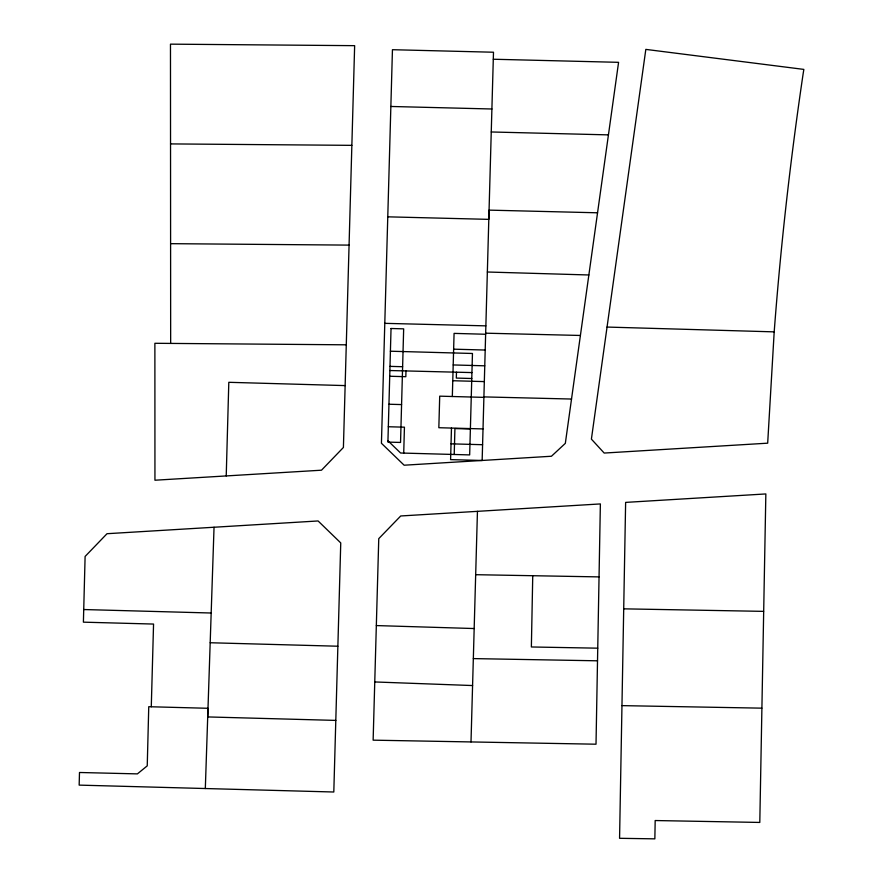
<?xml version="1.0" encoding="UTF-8"?>
<svg xmlns="http://www.w3.org/2000/svg" width="883" height="883" viewBox="0 0 883 883"><rect width="100%" height="100%" fill="white"/><g stroke="black" fill="none" stroke-linecap="round" stroke-linejoin="round"><path stroke-width="1.32" d="M621.963 705.627L625.628 502.394L765.848 493.939L759.799 822.437L655.175 820.539L654.855 838.85L619.568 838.298L621.963 705.627L761.852 708.155M532.747 575.694L531.367 646.974L597.747 648.177M597.515 660.804L596.014 744.203L373.134 740.164L378.763 538.641L400.727 515.97L600.374 503.928L597.515 660.804L473.332 658.597M335.827 720.407L207.726 716.93L208.013 708.287L148.752 706.709L147.24 765.859L137.395 773.883L79.492 772.493L79.161 785.119L333.807 792.007L340.75 542.924L318.09 520.959L107.02 533.707L85.11 556.445L83.399 622.162L153.554 624.06L151.28 706.775M226.225 475.937L228.807 382.306L345.132 385.595M493.288 59.238L618.575 62.329L565.33 443.365L551.445 456.246L404.138 465.209L381.434 443.277L392.449 49.702L493.487 52.229L488.807 219.359L387.792 216.832M403.719 453.1L404.436 427.184L388.277 426.743M405.981 370.937L405.827 376.699L389.668 376.246M451.467 428.056L450.595 459.613L482.151 460.484L489.061 210.132L597.548 212.792M452.328 396.5L454.072 333.388L485.628 334.26M454.215 454.48L454.922 428.575L470.385 428.995M456.478 372.196L456.312 378.079L471.776 378.509M471.003 741.952L477.449 511.345M205.32 788.53L214.039 527.25M774.192 331.865L767.68 443.178L604.193 453.056L591.4 439.127L645.826 49.393L803.839 69.404L803.1 74.017C790.44 159.591 780.704 245.595 774.192 331.865L607.051 327.063M170.54 143.907L351.853 145.353M170.596 243.664L349.072 245.11M346.279 344.811L154.878 343.288L154.944 480.22L321.5 470.197L343.41 447.471L354.646 45.662L170.474 44.15L170.662 343.421M475.672 574.69L599.049 576.897M623.707 608.84L763.596 611.367M390.86 106.468L491.908 108.995M491.257 131.975L608.442 134.878M384.811 323.344L485.849 325.86M485.639 333.189L580.407 335.463M389.822 370.529L471.941 372.582M483.873 396.897L571.522 399.039M83.719 609.535L211.18 613.012M210.187 642.747L337.869 646.224M453.63 349.171L485.186 350.043M390.352 351.213L472.46 353.476L469.668 454.911L400.595 453.012L387.891 440.738M453.2 364.944L484.756 365.816M389.999 366.368L402.626 366.721M452.769 380.728L484.326 381.599M483.884 397.372L439.712 396.158L438.84 427.714L483.023 428.928M388.962 404.237L401.577 404.58M451.025 443.84L482.582 444.712M487.339 272.008L588.862 274.977M376.335 625.572L474.182 628.541M374.767 681.952L472.582 685.55M391.037 328.498L387.913 442.107L400.54 442.449L403.663 328.851L391.037 328.498"/></g></svg>
